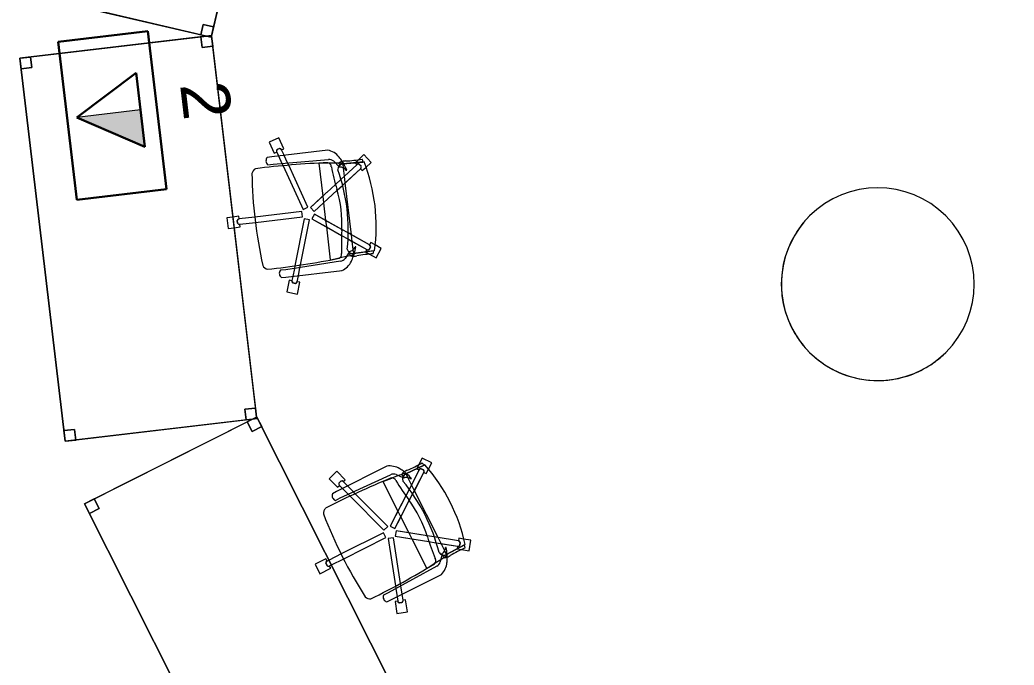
# Model space of a CAD drawing. Header units: inches. Extents: x 385 to 2249, y -1773 to -36.
# Drawn here: x 1218.4 to 1404, y -577.8 to -457.3 of the extents above; entities that cross this region are included whole.
import ezdxf

# ---------------------------------------------------------------- set-up
doc = ezdxf.new("R2010")
doc.units = ezdxf.units.IN
doc.header["$MEASUREMENT"] = 0
doc.layers.add('A-ANNO-NOTE', color=131, linetype='Continuous', lineweight=30)
doc.layers.add('I-FURN', color=30, linetype='Continuous', lineweight=9)
doc.styles.add('Swis721 Lt BT', font='swissl.ttf', dxfattribs={"height": 9})

# ---------------------------------------------------------------- blocks, each defined once
blk = doc.blocks.new('F - CONF TABLE _ROUND-4 CHAIRS_ - Lam 30Dia Single-Column Base-5794929-Level 6 POWER _ SIGNAL')
at = {"layer": 'I-FURN'}
for start, end in [(0, 180), (360, 180), (0, 180), (180, 0), (180, 360), (180, 255.7895), (350.5263, 0), (322.1053, 350.5263), (312.6316, 322.1053), (293.6842, 312.6316), (255.7895, 293.6842)]:
    blk.add_arc((-17.69, -2.75), 18, start, end, dxfattribs=at)
blk = doc.blocks.new('Rectangular Table - Rectangular Table-V156-Level 6 POWER _ SIGNAL')
at = {"layer": 'I-FURN'}
for p, q in [((-34, 18), (-36, 18)), ((-36, 18), (-36, 16)), ((-36, 16), (-36, 18)), ((-36, 18), (-34, 18)), ((36, 18), (-36, 18)), ((-36, 18), (-36, -18)), ((-36, -18), (-36, 18)), ((-36, 18), (35.77, 18)), ((-34, 16), (-34, 18)), ((-34, 18), (-34, 16)), ((34, 18), (34, 16)), ((35.77, 18), (34, 18)), ((34, 18), (35.77, 18)), ((34, 16), (34, 18)), ((36, 18), (35.77, 18)), ((35.77, 18), (36, 18)), ((35.77, 18), (36, 18)), ((36, 17.1), (36, 18)), ((36, 18), (36, 17.1)), ((36, -18), (36, 18)), ((36, 18), (36, 17.1)), ((36, 16), (36, 17.1)), ((36, 17.1), (36, 16)), ((36, 17.1), (36, -18)), ((-36, 16), (-34, 16)), ((-34, 16), (-36, 16)), ((34, 16), (36, 16)), ((36, 16), (34, 16)), ((-34, -16), (-36, -16)), ((-36, -16), (-36, -18)), ((-36, -18), (-36, -16)), ((-36, -16), (-34, -16)), ((-34, -18), (-34, -16)), ((-34, -16), (-34, -18)), ((36, -16), (34, -16)), ((34, -16), (34, -18)), ((34, -18), (34, -16)), ((34, -16), (36, -16)), ((36, -18), (36, -16)), ((36, -16), (36, -18)), ((-36, -18), (-34, -18)), ((-34, -18), (-36, -18)), ((-36, -18), (36, -18)), ((36, -18), (-36, -18)), ((34, -18), (36, -18)), ((36, -18), (34, -18))]:
    blk.add_line(p, q, dxfattribs=at)
blk = doc.blocks.new('Rectangular Table - Rectangular Table-V182-Level 6 POWER _ SIGNAL')
at = {"layer": 'I-FURN'}
for p, q in [((-35.91, 18), (-36, 18)), ((-36, 18), (-36, 17.08)), ((-36, 17.08), (-36, 18)), ((-36, 18), (-35.91, 18)), ((36, 18), (-36, 18)), ((-36, 18), (-36, -18)), ((-36, 17.08), (-36, 18)), ((-36, 18), (-35.91, 18)), ((-36, 17.08), (-36, 16)), ((-36, 16), (-36, 17.08)), ((-36, -18), (-36, 17.08)), ((-34, 18), (-35.91, 18)), ((-35.91, 18), (-34, 18)), ((-35.91, 18), (35.72, 18)), ((-34, 16), (-34, 18)), ((-34, 18), (-34, 16)), ((34, 18), (34, 16)), ((35.72, 18), (34, 18)), ((34, 18), (35.72, 18)), ((34, 16), (34, 18)), ((36, 18), (35.72, 18)), ((35.72, 18), (36, 18)), ((35.72, 18), (36, 18)), ((36, 17.22), (36, 18)), ((36, 18), (36, 17.22)), ((36, -18), (36, 18)), ((36, 18), (36, 17.22)), ((36, 16), (36, 17.22)), ((36, 17.22), (36, 16)), ((36, 17.22), (36, -18)), ((-36, 16), (-34, 16)), ((-34, 16), (-36, 16)), ((34, 16), (36, 16)), ((36, 16), (34, 16)), ((-34, -16), (-36, -16)), ((-36, -16), (-36, -18)), ((-36, -18), (-36, -16)), ((-36, -16), (-34, -16)), ((-34, -18), (-34, -16)), ((-34, -16), (-34, -18)), ((36, -16), (34, -16)), ((34, -16), (34, -18)), ((34, -18), (34, -16)), ((34, -16), (36, -16)), ((36, -18), (36, -16)), ((36, -16), (36, -18)), ((-36, -18), (-34, -18)), ((-34, -18), (-36, -18)), ((-36, -18), (36, -18)), ((36, -18), (-36, -18)), ((34, -18), (36, -18)), ((36, -18), (34, -18))]:
    blk.add_line(p, q, dxfattribs=at)
blk = doc.blocks.new('Rectangular Table - Rectangular Table-V183-Level 6 POWER _ SIGNAL')
at = {"layer": 'I-FURN'}
for p, q in [((-34, 18), (-36, 18)), ((-36, 18), (-36, 16)), ((-36, 16), (-36, 18)), ((-36, 18), (-34, 18)), ((36, 18), (-36, 18)), ((-36, 18), (-36, -18)), ((-36, -17.34), (-36, 18)), ((-36, 18), (36, 18)), ((-34, 16), (-34, 18)), ((-34, 18), (-34, 16)), ((34, 18), (34, 16)), ((36, 18), (34, 18)), ((34, 18), (36, 18)), ((34, 16), (34, 18)), ((36, 16), (36, 18)), ((36, 18), (36, 16)), ((36, -18), (36, 18)), ((36, 18), (36, -17.11)), ((-36, 16), (-34, 16)), ((-34, 16), (-36, 16)), ((34, 16), (36, 16)), ((36, 16), (34, 16)), ((-34, -16), (-36, -16)), ((-36, -16), (-36, -17.34)), ((-36, -17.34), (-36, -16)), ((-36, -16), (-34, -16)), ((-34, -18), (-34, -16)), ((-34, -16), (-34, -18)), ((36, -16), (34, -16)), ((34, -16), (34, -18)), ((34, -18), (34, -16)), ((34, -16), (36, -16)), ((36, -17.11), (36, -16)), ((36, -16), (36, -17.11)), ((-36, -17.34), (-36, -17.45)), ((-36, -17.41), (-36, -17.34)), ((-36, -17.45), (-36, -17.34)), ((-36, -17.45), (-36, -18)), ((-36, -18), (-36, -17.45)), ((-36, -18), (-36, -17.45)), ((-36, -18), (-34, -18)), ((-34, -18), (-36, -18)), ((-36, -18), (36, -18)), ((36, -18), (-36, -18)), ((34, -18), (36, -18)), ((36, -18), (34, -18)), ((36, -17.94), (36, -17.11)), ((36, -17.11), (36, -17.94)), ((36, -17.11), (36, -17.94)), ((36, -18), (36, -17.94)), ((36, -17.94), (36, -18)), ((36, -17.94), (36, -18))]:
    blk.add_line(p, q, dxfattribs=at)
blk = doc.blocks.new('F-Haworth_Chair_X99-Seminar - X99 Advanced Seminar Chair-V184-Level 6 POWER _ SIGNAL')
at = {"layer": 'I-FURN'}
for p, q in [((-8.08, 12.82), (-9.7, 11.65)), ((-8.08, 12.82), (-9.7, 11.65)), ((-9.7, 11.65), (-8.88, 10.52)), ((-9.7, 11.65), (-8.88, 10.52)), ((-8.34, 11.52), (-8.42, 7.57)), ((-8.42, 7.57), (-8.34, 11.37)), ((-7.29, 11.74), (-8.08, 12.82)), ((-7.29, 11.74), (-8.08, 12.82)), ((-6.76, 11), (-7.29, 11.74)), ((-6.76, 11), (-7.29, 11.74)), ((7.29, 11.74), (6.76, 11)), ((7.29, 11.74), (6.76, 11)), ((8.08, 12.82), (7.29, 11.74)), ((8.08, 12.82), (7.29, 11.74)), ((9.7, 11.65), (8.08, 12.82)), ((9.7, 11.65), (8.08, 12.82)), ((8.42, 7.57), (8.34, 11.52)), ((8.34, 11.37), (8.42, 7.57)), ((8.88, 10.52), (9.7, 11.65)), ((8.88, 10.52), (9.7, 11.65)), ((-8.88, 10.52), (-8.38, 9.83)), ((-8.88, 10.52), (-8.38, 9.83)), ((-8.38, 9.83), (-7.99, 10.11)), ((-8.38, 9.83), (-7.99, 10.11)), ((-8, 10.58), (-7.59, 10.88)), ((-8, 10.58), (-7.59, 10.88)), ((-7.59, 10.87), (-7.99, 10.57)), ((-7.59, 10.87), (-7.99, 10.57)), ((-7.97, 10.12), (-6.14, 7.6)), ((-7.97, 10.12), (-5.57, 6.82)), ((-4.9, 7.6), (-7.16, 10.71)), ((-4.47, 7.01), (-7.16, 10.71)), ((-7.15, 10.72), (-6.76, 11)), ((-7.15, 10.72), (-6.76, 11)), ((7.16, 10.71), (4.47, 7.01)), ((7.16, 10.71), (4.9, 7.6)), ((5.57, 6.82), (7.97, 10.12)), ((6.14, 7.6), (7.97, 10.12)), ((6.76, 11), (7.15, 10.72)), ((6.76, 11), (7.15, 10.72)), ((7.59, 10.88), (8, 10.58)), ((7.59, 10.88), (8, 10.58)), ((7.99, 10.57), (7.59, 10.87)), ((7.99, 10.57), (7.59, 10.87)), ((7.99, 10.11), (8.38, 9.83)), ((7.99, 10.11), (8.38, 9.83)), ((8.38, 9.83), (8.88, 10.52)), ((8.38, 9.83), (8.88, 10.52)), ((-8.6, 7.6), (-8.62, 7.43)), ((-8.49, 7.6), (-8.56, 7.6)), ((-7.65, 7.6), (-8.4, 7.6)), ((-6.14, 7.6), (-7.65, 7.6)), ((-7.18, 7.99), (-7.21, 8.13)), ((-4.9, 7.6), (-6.14, 7.6)), ((-6.14, 7.6), (-5.57, 6.82)), ((4.9, 7.6), (-4.9, 7.6)), ((-4.47, 7.01), (-4.9, 7.6)), ((4.9, 7.6), (4.47, 7.01)), ((6.14, 7.6), (4.9, 7.6)), ((5.57, 6.82), (6.14, 7.6)), ((7.65, 7.6), (6.14, 7.6)), ((7.21, 8.13), (7.18, 7.99)), ((8.4, 7.6), (7.65, 7.6)), ((8.56, 7.6), (8.49, 7.6)), ((8.62, 7.43), (8.6, 7.6)), ((-9.13, 5.92), (-8.07, 6.77)), ((-8.75, 6.22), (-8.88, 4.99)), ((-8.68, 6.87), (-8.75, 6.22)), ((-8.62, 7.42), (-8.68, 6.91)), ((-8.61, 6.81), (-8.23, 6.95)), ((-8.07, 6.77), (-7.95, 6.87)), ((-5.57, 6.82), (-4.79, 5.75)), ((-5.57, 6.82), (-4.79, 5.75)), ((-4.79, 5.75), (-2.89, 3.12)), ((-4.79, 5.75), (-1.04, 0.58)), ((-3.68, 5.91), (-4.47, 7.01)), ((-3.68, 5.91), (-4.47, 7.01)), ((-1.65, 3.12), (-3.68, 5.91)), ((-0.23, 1.17), (-3.68, 5.91)), ((3.68, 5.91), (0.23, 1.17)), ((1.04, 0.58), (4.79, 5.75)), ((3.68, 5.91), (1.65, 3.12)), ((2.89, 3.12), (4.79, 5.75)), ((4.47, 7.01), (3.68, 5.91)), ((4.47, 7.01), (3.68, 5.91)), ((4.79, 5.75), (5.57, 6.82)), ((4.79, 5.75), (5.57, 6.82)), ((7.95, 6.87), (8.07, 6.77)), ((8.07, 6.77), (9.13, 5.92)), ((8.23, 6.95), (8.61, 6.81)), ((8.68, 6.91), (8.62, 7.42)), ((8.75, 6.22), (8.68, 6.87)), ((8.88, 4.99), (8.75, 6.22)), ((-11.32, 5.06), (-11.32, -5.48)), ((-9.92, -5.36), (-9.57, 4.97)), ((-8.9, 4.8), (-9.07, 3.2)), ((-8.88, 4.99), (-8.89, 4.91)), ((8.89, 4.91), (8.88, 4.99)), ((9.07, 3.2), (8.9, 4.8)), ((9.57, 4.97), (9.92, -5.36)), ((11.32, -5.48), (11.32, 5.06)), ((-9.07, 3.2), (-9.07, 3.12)), ((-9.07, 3.12), (-2.89, 3.12)), ((-2.89, 3.12), (-1.65, 3.12)), ((-2.89, 3.12), (-1.04, 0.58)), ((-1.65, 3.12), (1.65, 3.12)), ((-0.23, 1.17), (-1.65, 3.12)), ((1.65, 3.12), (0.23, 1.17)), ((1.04, 0.58), (2.89, 3.12)), ((1.65, 3.12), (2.89, 3.12)), ((2.89, 3.12), (9.07, 3.12)), ((9.07, 3.12), (9.07, 3.2)), ((-1.18, 0.14), (-9.37, -2.52)), ((-1.18, 0.14), (-9.37, -2.52)), ((-0.87, -0.81), (-1.18, 0.14)), ((-0.87, -0.81), (-1.18, 0.14)), ((-1.04, 0.58), (-0.23, 1.17)), ((-1.04, 0.58), (-0.23, 1.17)), ((0.23, 1.17), (1.04, 0.58)), ((0.23, 1.17), (1.04, 0.58)), ((1.18, 0.14), (0.87, -0.81)), ((1.18, 0.14), (0.87, -0.81)), ((9.37, -2.52), (1.18, 0.14)), ((9.37, -2.52), (1.18, 0.14)), ((-9.38, -3.57), (-0.87, -0.81)), ((-9.38, -3.57), (-0.87, -0.81)), ((-0.5, -1.08), (-0.5, -9.91)), ((0.5, -1.08), (-0.5, -1.08)), ((-0.5, -1.08), (-0.5, -9.91)), ((0.5, -1.08), (-0.5, -1.08)), ((0.5, -9.91), (0.5, -1.08)), ((0.5, -9.91), (0.5, -1.08)), ((0.87, -0.81), (9.38, -3.57)), ((0.87, -0.81), (9.38, -3.57)), ((-12.55, -3.03), (-14.69, -3.72)), ((-12.55, -3.03), (-14.69, -3.72)), ((-12.4, -3.49), (-12.55, -3.03)), ((-12.4, -3.49), (-12.55, -3.03)), ((-11.32, -3.15), (-12.4, -3.5)), ((-11.32, -3.15), (-12.4, -3.5)), ((-9.83, -2.67), (-11.32, -3.15)), ((-9.83, -2.67), (-11.32, -3.15)), ((-9.86, -3.73), (-9.38, -3.57)), ((-9.86, -3.73), (-9.38, -3.57)), ((-9.37, -2.52), (-9.83, -2.67)), ((-9.37, -2.52), (-9.83, -2.67)), ((9.83, -2.67), (9.37, -2.52)), ((9.83, -2.67), (9.37, -2.52)), ((9.38, -3.57), (9.86, -3.73)), ((9.38, -3.57), (9.86, -3.73)), ((11.32, -3.15), (9.83, -2.67)), ((11.32, -3.15), (9.83, -2.67)), ((12.4, -3.5), (11.32, -3.15)), ((12.4, -3.5), (11.32, -3.15)), ((12.55, -3.03), (12.4, -3.49)), ((12.55, -3.03), (12.4, -3.49)), ((14.69, -3.72), (12.55, -3.03)), ((14.69, -3.72), (12.55, -3.03)), ((-14.69, -3.72), (-14.08, -5.62)), ((-14.69, -3.72), (-14.08, -5.62)), ((-14.08, -5.62), (-11.94, -4.93)), ((-14.08, -5.62), (-11.94, -4.93)), ((-12.53, -4.34), (-12.69, -3.85)), ((-12.53, -4.34), (-12.69, -3.85)), ((-12.68, -3.86), (-12.52, -4.33)), ((-12.68, -3.86), (-12.52, -4.33)), ((-12.09, -4.45), (-11.32, -4.21)), ((-12.09, -4.45), (-11.32, -4.21)), ((-11.94, -4.93), (-12.09, -4.47)), ((-11.94, -4.93), (-12.09, -4.47)), ((-11.32, -4.21), (-9.86, -3.73)), ((-11.32, -4.21), (-9.86, -3.73)), ((-11.32, -5.48), (-11.3, -6.32)), ((-9.92, -6.36), (-9.92, -5.36)), ((9.86, -3.73), (11.32, -4.21)), ((9.86, -3.73), (11.32, -4.21)), ((9.92, -5.36), (9.92, -6.36)), ((11.3, -6.32), (11.32, -5.48)), ((11.32, -4.21), (12.09, -4.45)), ((11.32, -4.21), (12.09, -4.45)), ((12.09, -4.47), (11.94, -4.93)), ((12.09, -4.47), (11.94, -4.93)), ((11.94, -4.93), (14.08, -5.62)), ((11.94, -4.93), (14.08, -5.62)), ((12.52, -4.33), (12.68, -3.86)), ((12.52, -4.33), (12.68, -3.86)), ((12.69, -3.85), (12.53, -4.34)), ((12.69, -3.85), (12.53, -4.34)), ((14.08, -5.62), (14.69, -3.72)), ((14.08, -5.62), (14.69, -3.72)), ((-0.5, -9.91), (-0.5, -12.47)), ((-0.5, -9.91), (-0.5, -12.47)), ((0.5, -12.47), (0.5, -9.91)), ((0.5, -12.47), (0.5, -9.91)), ((-0.52, -12.88), (-1, -12.88)), ((-1, -12.88), (-1, -15.13)), ((-0.52, -12.88), (-1, -12.88)), ((-1, -12.88), (-1, -15.13)), ((-0.5, -12.47), (-0.5, -12.88)), ((-0.5, -12.47), (-0.5, -12.88)), ((0.5, -12.88), (0.5, -12.47)), ((0.5, -12.88), (0.5, -12.47)), ((1, -12.88), (0.52, -12.88)), ((1, -12.88), (0.52, -12.88)), ((1, -15.13), (1, -12.88)), ((1, -15.13), (1, -12.88)), ((0.26, -13.26), (-0.26, -13.26)), ((0.26, -13.26), (-0.26, -13.26)), ((-0.25, -13.25), (0.25, -13.25)), ((-0.25, -13.25), (0.25, -13.25)), ((-1, -15.13), (1, -15.13)), ((-1, -15.13), (1, -15.13))]:
    blk.add_line(p, q, dxfattribs=at)
for centre, radius, start, end in [((-36.06, 10.03), 27.2, 355.9857, 2.5118), ((0, -20.73), 33.17, 104.5766, 105.5522), ((0, -20.29), 32.89, 75.3075, 104.696), ((0, -20.73), 33.17, 74.4478, 75.4234), ((36.06, 10.03), 27.2, 177.4882, 184.0143), ((-7.66, 10.36), 0.407, 147.1651, 216.8349), ((-7.66, 10.36), 0.407, 161.0991, 175.033), ((-7.66, 10.36), 0.407, 175.033, 188.967), ((-7.66, 10.36), 0.407, 188.967, 202.9009), ((-7.66, 10.36), 0.407, 147.1651, 161.0991), ((-7.64, 10.36), 0.406, 148.6199, 216), ((-7.64, 10.36), 0.406, 148.6199, 216), ((-7.66, 10.36), 0.407, 202.9009, 216.8349), ((-7.48, 10.49), 0.407, 90.9009, 104.8349), ((-7.48, 10.49), 0.407, 35.1651, 104.8349), ((-7.49, 10.47), 0.406, 36, 103.3801), ((-7.49, 10.47), 0.406, 36, 103.3801), ((-7.48, 10.49), 0.407, 76.967, 90.9009), ((-7.48, 10.49), 0.407, 63.033, 76.967), ((-7.48, 10.49), 0.407, 49.0991, 63.033), ((-7.48, 10.49), 0.407, 35.1651, 49.0991), ((7.48, 10.49), 0.407, 75.1651, 144.8349), ((7.48, 10.49), 0.407, 130.9009, 144.8349), ((7.49, 10.47), 0.406, 76.6199, 144), ((7.49, 10.47), 0.406, 130.524, 144), ((7.48, 10.49), 0.407, 116.967, 130.9009), ((7.49, 10.47), 0.406, 117.0479, 130.524), ((7.48, 10.49), 0.407, 103.033, 116.967), ((7.49, 10.47), 0.406, 76.6199, 117.0479), ((7.48, 10.49), 0.407, 89.0991, 103.033), ((7.48, 10.49), 0.407, 75.1651, 89.0991), ((7.64, 10.36), 0.406, 324, 31.3801), ((7.64, 10.36), 0.406, 324, 17.9041), ((7.66, 10.36), 0.407, 323.1651, 32.8349), ((7.64, 10.36), 0.406, 17.9041, 31.3801), ((7.66, 10.36), 0.407, 323.1651, 337.0991), ((7.66, 10.36), 0.407, 18.9009, 32.8349), ((7.66, 10.36), 0.407, 337.0991, 351.033), ((7.66, 10.36), 0.407, 4.967, 18.9009), ((7.66, 10.36), 0.407, 351.033, 4.967), ((-4.71, -1.15), 9.61, 116.0036, 121.9522), ((-5.2, 7.86), 3.74, 175.9857, 189.9064), ((-4.71, -1.15), 9.61, 113.5094, 116.0036), ((-4.71, -1.15), 9.61, 112.927, 113.3607), ((-4.71, -1.15), 9.61, 105.0666, 112.7369), ((-7.37, 7.55), 1.05, 178.8214, 214.7998), ((-7.37, 7.55), 1.05, 178.8214, 264.0446), ((-6.55, 6.76), 1.38, 147.5752, 174.9122), ((-6.55, 6.76), 1.38, 117.0503, 145.9813), ((6.55, 6.76), 1.38, 34.0187, 62.9497), ((4.71, -1.15), 9.61, 67.2631, 74.9334), ((7.37, 7.55), 1.05, 275.9554, 1.1786), ((6.55, 6.76), 1.38, 5.0878, 32.4248), ((7.37, 7.55), 1.05, 325.2002, 1.1786), ((4.71, -1.15), 9.61, 66.6393, 67.073), ((4.71, -1.15), 9.61, 63.9964, 66.4906), ((5.2, 7.86), 3.74, 350.0936, 4.0143), ((4.71, -1.15), 9.61, 58.0478, 63.9964), ((-7.87, 3.92), 3.63, 121.9522, 161.8211), ((-8.18, 4.9), 1.39, 132.8922, 177.1987), ((-8.28, 7.33), 0.613, 189.9064, 237.4573), ((-11.32, 48.08), 42.84, 274.2301, 280.0233), ((0, -26.49), 33.83, 77.2285, 102.7715), ((0, -15.97), 22.19, 79.9767, 100.0233), ((11.32, 48.08), 42.84, 259.9767, 265.7699), ((8.28, 7.33), 0.613, 302.5427, 350.0936), ((8.18, 4.9), 1.39, 2.8013, 47.1078), ((7.87, 3.92), 3.63, 18.1789, 58.0478), ((144.06, -7.32), 153.52, 175.4787, 180.5251), ((-8.24, 4.59), 0.763, 84.2338, 165.7662), ((8.24, 4.59), 0.763, 14.2338, 95.7662), ((-144.06, -7.32), 153.52, 359.4749, 4.5213), ((-12.28, -3.88), 0.407, 107.1651, 176.8349), ((-12.28, -3.88), 0.407, 107.1651, 176.8349), ((-12.27, -3.89), 0.406, 108, 175.3801), ((-12.27, -3.89), 0.406, 121.476, 161.9041), ((-12.27, -3.89), 0.406, 108, 121.476), ((12.28, -3.88), 0.407, 3.1651, 72.8349), ((12.28, -3.88), 0.407, 3.1651, 72.8349), ((12.27, -3.89), 0.406, 42.6216, 72), ((12.27, -3.89), 0.406, 4.6199, 72), ((12.27, -3.89), 0.406, 4.6199, 42.6216), ((-12.27, -3.89), 0.406, 161.9041, 175.3801), ((-12.22, -4.09), 0.407, 219.1651, 288.8349), ((-12.22, -4.09), 0.407, 219.1651, 288.8349), ((-12.22, -4.07), 0.406, 220.6199, 274.524), ((-12.22, -4.07), 0.406, 220.6199, 288), ((-12.22, -4.07), 0.406, 274.524, 288), ((12.22, -4.07), 0.406, 252, 319.3801), ((12.22, -4.09), 0.407, 251.1651, 320.8349), ((12.22, -4.09), 0.407, 251.1651, 320.8349), ((12.22, -4.07), 0.406, 252, 265.476), ((12.22, -4.07), 0.406, 265.476, 305.9041), ((12.22, -4.07), 0.406, 305.9041, 319.3801), ((-10.58, -5.68), 0.956, 221.8901, 314.1099), ((10.58, -5.68), 0.956, 225.8901, 318.1099), ((-8.21, -8.28), 1.31, 200.0433, 249.9567), ((8.21, -8.28), 1.31, 290.0433, 339.9567), ((0, 75.01), 84.96, 264.1475, 275.8525), ((-0.11, -12.88), 0.407, 179.1651, 193.0991), ((-0.11, -12.88), 0.407, 179.1651, 248.8349), ((-0.11, -12.88), 0.407, 193.0991, 207.033), ((-0.09, -12.88), 0.406, 180, 193.476), ((-0.09, -12.88), 0.406, 180, 247.3801), ((-0.09, -12.88), 0.406, 193.476, 233.9041), ((0.09, -12.88), 0.406, 292.6199, 360), ((0.11, -12.88), 0.407, 291.1651, 0.8349), ((0.09, -12.88), 0.406, 306.0959, 346.524), ((0.11, -12.88), 0.407, 332.967, 346.9009), ((0.09, -12.88), 0.406, 346.524, 360), ((0.11, -12.88), 0.407, 346.9009, 0.8349), ((-0.11, -12.88), 0.407, 207.033, 220.967), ((-0.11, -12.88), 0.407, 220.967, 234.9009), ((-0.11, -12.88), 0.407, 234.9009, 248.8349), ((-0.09, -12.88), 0.406, 233.9041, 247.3801), ((0.09, -12.88), 0.406, 292.6199, 306.0959), ((0.11, -12.88), 0.407, 291.1651, 319.033), ((0.11, -12.88), 0.407, 319.033, 332.967)]:
    blk.add_arc(centre, radius, start, end, dxfattribs=at)
blk = doc.blocks.new('F-Haworth_Chair_X99-Seminar - X99 Advanced Seminar Chair-V185-Level 6 POWER _ SIGNAL')
at = {"layer": 'I-FURN'}
for p, q in [((-8.08, 12.82), (-9.7, 11.65)), ((-8.08, 12.82), (-9.7, 11.65)), ((-9.7, 11.65), (-8.88, 10.52)), ((-9.7, 11.65), (-8.88, 10.52)), ((-8.34, 11.52), (-8.42, 7.57)), ((-8.42, 7.57), (-8.34, 11.37)), ((-7.29, 11.74), (-8.08, 12.82)), ((-7.29, 11.74), (-8.08, 12.82)), ((-6.76, 11), (-7.29, 11.74)), ((-6.76, 11), (-7.29, 11.74)), ((7.29, 11.74), (6.76, 11)), ((7.29, 11.74), (6.76, 11)), ((8.08, 12.82), (7.29, 11.74)), ((8.08, 12.82), (7.29, 11.74)), ((9.7, 11.65), (8.08, 12.82)), ((9.7, 11.65), (8.08, 12.82)), ((8.42, 7.57), (8.34, 11.52)), ((8.34, 11.37), (8.42, 7.57)), ((8.88, 10.52), (9.7, 11.65)), ((8.88, 10.52), (9.7, 11.65)), ((-8.88, 10.52), (-8.38, 9.83)), ((-8.88, 10.52), (-8.38, 9.83)), ((-8.38, 9.83), (-7.99, 10.11)), ((-8.38, 9.83), (-7.99, 10.11)), ((-8, 10.58), (-7.59, 10.88)), ((-8, 10.58), (-7.59, 10.88)), ((-7.59, 10.87), (-7.99, 10.57)), ((-7.59, 10.87), (-7.99, 10.57)), ((-7.97, 10.12), (-6.14, 7.6)), ((-7.97, 10.12), (-5.57, 6.82)), ((-4.9, 7.6), (-7.16, 10.71)), ((-4.47, 7.01), (-7.16, 10.71)), ((-7.15, 10.72), (-6.76, 11)), ((-7.15, 10.72), (-6.76, 11)), ((7.16, 10.71), (4.47, 7.01)), ((7.16, 10.71), (4.9, 7.6)), ((5.57, 6.82), (7.97, 10.12)), ((6.14, 7.6), (7.97, 10.12)), ((6.76, 11), (7.15, 10.72)), ((6.76, 11), (7.15, 10.72)), ((7.59, 10.88), (8, 10.58)), ((7.59, 10.88), (8, 10.58)), ((7.99, 10.57), (7.59, 10.87)), ((7.99, 10.57), (7.59, 10.87)), ((7.99, 10.11), (8.38, 9.83)), ((7.99, 10.11), (8.38, 9.83)), ((8.38, 9.83), (8.88, 10.52)), ((8.38, 9.83), (8.88, 10.52)), ((-8.6, 7.6), (-8.62, 7.43)), ((-8.49, 7.6), (-8.56, 7.6)), ((-7.65, 7.6), (-8.4, 7.6)), ((-6.14, 7.6), (-7.65, 7.6)), ((-7.18, 7.99), (-7.21, 8.13)), ((-4.9, 7.6), (-6.14, 7.6)), ((-6.14, 7.6), (-5.57, 6.82)), ((4.9, 7.6), (-4.9, 7.6)), ((-4.47, 7.01), (-4.9, 7.6)), ((4.9, 7.6), (4.47, 7.01)), ((6.14, 7.6), (4.9, 7.6)), ((5.57, 6.82), (6.14, 7.6)), ((7.65, 7.6), (6.14, 7.6)), ((7.21, 8.13), (7.18, 7.99)), ((8.4, 7.6), (7.65, 7.6)), ((8.56, 7.6), (8.49, 7.6)), ((8.62, 7.43), (8.6, 7.6)), ((-9.13, 5.92), (-8.07, 6.77)), ((-8.75, 6.22), (-8.88, 4.99)), ((-8.68, 6.87), (-8.75, 6.22)), ((-8.62, 7.42), (-8.68, 6.87)), ((-8.61, 6.81), (-8.23, 6.95)), ((-8.03, 6.81), (-7.95, 6.87)), ((-5.57, 6.82), (-4.79, 5.75)), ((-5.57, 6.82), (-4.79, 5.75)), ((-4.79, 5.75), (-3.5, 3.96)), ((-4.79, 5.75), (-3.5, 3.96)), ((-3.68, 5.91), (-4.47, 7.01)), ((-3.68, 5.91), (-4.47, 7.01)), ((-1.65, 3.12), (-3.68, 5.91)), ((-0.23, 1.17), (-3.68, 5.91)), ((3.68, 5.91), (0.23, 1.17)), ((1.04, 0.58), (4.79, 5.75)), ((3.68, 5.91), (1.65, 3.12)), ((2.89, 3.12), (4.79, 5.75)), ((4.47, 7.01), (3.68, 5.91)), ((4.47, 7.01), (3.68, 5.91)), ((4.79, 5.75), (5.57, 6.82)), ((4.79, 5.75), (5.57, 6.82)), ((7.95, 6.87), (8.07, 6.77)), ((8.07, 6.77), (9.13, 5.92)), ((8.23, 6.95), (8.61, 6.81)), ((8.68, 6.87), (8.62, 7.42)), ((8.75, 6.22), (8.68, 6.87)), ((8.88, 4.99), (8.75, 6.22)), ((-11.32, 5.06), (-11.32, -5.48)), ((-9.92, -5.36), (-9.57, 4.97)), ((-8.9, 4.8), (-9.07, 3.2)), ((-8.88, 4.99), (-8.89, 4.91)), ((-3.47, 3.92), (-2.89, 3.12)), ((-3.47, 3.92), (-1.04, 0.58)), ((8.89, 4.91), (8.88, 4.99)), ((9.07, 3.2), (8.9, 4.8)), ((9.57, 4.97), (9.92, -5.36)), ((11.32, -5.48), (11.32, 5.06)), ((-9.07, 3.2), (-9.07, 3.12)), ((-9.07, 3.12), (-2.89, 3.12)), ((-2.89, 3.12), (-1.65, 3.12)), ((-2.89, 3.12), (-1.04, 0.58)), ((-1.65, 3.12), (1.65, 3.12)), ((-0.23, 1.17), (-1.65, 3.12)), ((1.65, 3.12), (0.23, 1.17)), ((1.04, 0.58), (2.89, 3.12)), ((1.65, 3.12), (2.89, 3.12)), ((2.89, 3.12), (9.07, 3.12)), ((9.07, 3.12), (9.07, 3.2)), ((-1.18, 0.14), (-9.37, -2.52)), ((-1.18, 0.14), (-9.37, -2.52)), ((-0.87, -0.81), (-1.18, 0.14)), ((-0.87, -0.81), (-1.18, 0.14)), ((-1.04, 0.58), (-0.23, 1.17)), ((-1.04, 0.58), (-0.23, 1.17)), ((0.23, 1.17), (1.04, 0.58)), ((0.23, 1.17), (1.04, 0.58)), ((1.18, 0.14), (0.87, -0.81)), ((1.18, 0.14), (0.87, -0.81)), ((9.37, -2.52), (1.18, 0.14)), ((9.37, -2.52), (1.18, 0.14)), ((-9.38, -3.57), (-0.87, -0.81)), ((-9.38, -3.57), (-0.87, -0.81)), ((-0.5, -1.08), (-0.5, -9.91)), ((0.5, -1.08), (-0.5, -1.08)), ((-0.5, -1.08), (-0.5, -9.91)), ((0.5, -1.08), (-0.5, -1.08)), ((0.5, -9.91), (0.5, -1.08)), ((0.5, -9.91), (0.5, -1.08)), ((0.87, -0.81), (9.38, -3.57)), ((0.87, -0.81), (9.38, -3.57)), ((-12.55, -3.03), (-14.69, -3.72)), ((-12.55, -3.03), (-14.69, -3.72)), ((-12.4, -3.49), (-12.55, -3.03)), ((-12.4, -3.49), (-12.55, -3.03)), ((-11.32, -3.15), (-12.4, -3.5)), ((-11.32, -3.15), (-12.4, -3.5)), ((-9.83, -2.67), (-11.29, -3.14)), ((-9.83, -2.67), (-11.29, -3.14)), ((-9.86, -3.73), (-9.38, -3.57)), ((-9.86, -3.73), (-9.38, -3.57)), ((-9.37, -2.52), (-9.83, -2.67)), ((-9.37, -2.52), (-9.83, -2.67)), ((9.83, -2.67), (9.37, -2.52)), ((9.83, -2.67), (9.37, -2.52)), ((9.38, -3.57), (9.86, -3.73)), ((9.38, -3.57), (9.86, -3.73)), ((11.32, -3.15), (9.83, -2.67)), ((11.32, -3.15), (9.83, -2.67)), ((12.4, -3.5), (11.32, -3.15)), ((12.4, -3.5), (11.32, -3.15)), ((12.55, -3.03), (12.4, -3.49)), ((12.55, -3.03), (12.4, -3.49)), ((14.69, -3.72), (12.55, -3.03)), ((14.69, -3.72), (12.55, -3.03)), ((-14.69, -3.72), (-14.08, -5.62)), ((-14.69, -3.72), (-14.08, -5.62)), ((-14.08, -5.62), (-11.94, -4.93)), ((-14.08, -5.62), (-11.94, -4.93)), ((-12.53, -4.34), (-12.69, -3.85)), ((-12.53, -4.34), (-12.69, -3.85)), ((-12.68, -3.86), (-12.52, -4.33)), ((-12.68, -3.86), (-12.52, -4.33)), ((-12.09, -4.45), (-11.32, -4.21)), ((-12.09, -4.45), (-11.32, -4.21)), ((-11.94, -4.93), (-12.09, -4.47)), ((-11.94, -4.93), (-12.09, -4.47)), ((-11.32, -4.21), (-9.86, -3.73)), ((-11.32, -4.21), (-9.86, -3.73)), ((-11.32, -5.48), (-11.3, -6.32)), ((-9.92, -6.36), (-9.92, -5.36)), ((9.86, -3.73), (11.32, -4.21)), ((9.86, -3.73), (11.32, -4.21)), ((9.92, -5.36), (9.92, -6.36)), ((11.3, -6.32), (11.32, -5.48)), ((11.32, -4.21), (12.09, -4.45)), ((11.32, -4.21), (12.09, -4.45)), ((12.09, -4.47), (11.94, -4.93)), ((12.09, -4.47), (11.94, -4.93)), ((11.94, -4.93), (14.08, -5.62)), ((11.94, -4.93), (14.08, -5.62)), ((12.52, -4.33), (12.68, -3.86)), ((12.52, -4.33), (12.68, -3.86)), ((12.69, -3.85), (12.53, -4.34)), ((12.69, -3.85), (12.53, -4.34)), ((14.08, -5.62), (14.69, -3.72)), ((14.08, -5.62), (14.69, -3.72)), ((-0.5, -9.91), (-0.5, -12.88)), ((-0.5, -9.91), (-0.5, -12.88)), ((0.5, -12.88), (0.5, -9.91)), ((0.5, -12.88), (0.5, -9.91)), ((-0.52, -12.88), (-1, -12.88)), ((-1, -12.88), (-1, -14)), ((-0.52, -12.88), (-1, -12.88)), ((-1, -12.88), (-1, -14)), ((1, -12.88), (0.52, -12.88)), ((1, -12.88), (0.52, -12.88)), ((1, -14), (1, -12.88)), ((1, -14), (1, -12.88)), ((-1, -14), (-1, -15.13)), ((-1, -14), (-1, -15.13)), ((0.26, -13.26), (-0.26, -13.26)), ((0.26, -13.26), (-0.26, -13.26)), ((-0.25, -13.25), (0.25, -13.25)), ((-0.25, -13.25), (0.25, -13.25)), ((1, -15.13), (1, -14)), ((1, -15.13), (1, -14)), ((-1, -15.13), (1, -15.13)), ((-1, -15.13), (1, -15.13))]:
    blk.add_line(p, q, dxfattribs=at)
for centre, radius, start, end in [((-36.06, 10.03), 27.2, 355.9857, 2.5118), ((0, -20.73), 33.17, 104.5766, 105.5522), ((0, -20.29), 32.89, 75.3075, 104.696), ((0, -20.73), 33.17, 74.4478, 75.4234), ((36.06, 10.03), 27.2, 177.4882, 184.0143), ((-7.66, 10.36), 0.407, 147.1651, 216.8349), ((-7.66, 10.36), 0.407, 161.0991, 188.967), ((-7.66, 10.36), 0.407, 188.967, 216.8349), ((-7.66, 10.36), 0.407, 147.1651, 161.0991), ((-7.64, 10.36), 0.406, 148.6199, 216), ((-7.64, 10.36), 0.406, 148.6199, 216), ((-7.48, 10.49), 0.407, 90.9009, 104.8349), ((-7.48, 10.49), 0.407, 35.1651, 104.8349), ((-7.49, 10.47), 0.406, 36, 103.3801), ((-7.49, 10.47), 0.406, 36, 103.3801), ((-7.48, 10.49), 0.407, 76.967, 90.9009), ((-7.48, 10.49), 0.407, 63.033, 76.967), ((-7.48, 10.49), 0.407, 49.0991, 63.033), ((-7.48, 10.49), 0.407, 35.1651, 49.0991), ((7.48, 10.49), 0.407, 89.0991, 144.8349), ((7.48, 10.49), 0.407, 75.1651, 144.8349), ((7.49, 10.47), 0.406, 76.6199, 144), ((7.49, 10.47), 0.406, 130.524, 144), ((7.49, 10.47), 0.406, 117.0479, 130.524), ((7.49, 10.47), 0.406, 76.6199, 117.0479), ((7.48, 10.49), 0.407, 75.1651, 89.0991), ((7.64, 10.36), 0.406, 324, 31.3801), ((7.64, 10.36), 0.406, 324, 17.9041), ((7.66, 10.36), 0.407, 323.1651, 32.8349), ((7.64, 10.36), 0.406, 17.9041, 31.3801), ((7.66, 10.36), 0.407, 323.1651, 337.0991), ((7.66, 10.36), 0.407, 4.967, 32.8349), ((7.66, 10.36), 0.407, 337.0991, 351.033), ((7.66, 10.36), 0.407, 351.033, 4.967), ((-4.71, -1.15), 9.61, 116.0036, 121.9522), ((-5.2, 7.86), 3.74, 175.9857, 189.9064), ((-4.71, -1.15), 9.61, 113.5094, 116.0036), ((-4.71, -1.15), 9.61, 112.927, 113.3607), ((-4.71, -1.15), 9.61, 105.0666, 112.7369), ((-7.37, 7.55), 1.05, 178.8214, 214.7998), ((-7.37, 7.55), 1.05, 178.8214, 264.0446), ((-6.55, 6.76), 1.38, 147.5752, 174.9122), ((-6.55, 6.76), 1.38, 117.0503, 145.9813), ((6.55, 6.76), 1.38, 34.0187, 62.9497), ((4.71, -1.15), 9.61, 67.2631, 74.9334), ((7.37, 7.55), 1.05, 275.9554, 1.1786), ((6.55, 6.76), 1.38, 5.0878, 32.4248), ((7.37, 7.55), 1.05, 325.2002, 1.1786), ((4.71, -1.15), 9.61, 66.6393, 67.073), ((4.71, -1.15), 9.61, 63.9964, 66.4906), ((5.2, 7.86), 3.74, 350.0936, 4.0143), ((4.71, -1.15), 9.61, 58.0478, 63.9964), ((-7.87, 3.92), 3.63, 121.9522, 161.8211), ((-8.18, 4.9), 1.39, 132.8922, 177.1987), ((-8.28, 7.33), 0.613, 189.9064, 237.4573), ((-11.32, 48.08), 42.84, 274.2301, 280.0233), ((0, -26.49), 33.83, 77.2285, 102.7715), ((0, -15.97), 22.19, 79.9767, 100.0233), ((11.32, 48.08), 42.84, 259.9767, 265.7699), ((8.28, 7.33), 0.613, 302.5427, 350.0936), ((8.18, 4.9), 1.39, 2.8013, 47.1078), ((7.87, 3.92), 3.63, 18.1789, 58.0478), ((144.06, -7.32), 153.52, 175.4787, 180.5251), ((-8.24, 4.59), 0.763, 84.2338, 165.7662), ((8.24, 4.59), 0.763, 14.2338, 95.7662), ((-144.06, -7.32), 153.52, 359.4749, 4.5213), ((-12.28, -3.88), 0.407, 107.1651, 176.8349), ((-12.28, -3.88), 0.407, 107.1651, 176.8349), ((-12.27, -3.89), 0.406, 108, 175.3801), ((-12.27, -3.89), 0.406, 121.476, 161.9041), ((-12.27, -3.89), 0.406, 108, 121.476), ((12.28, -3.88), 0.407, 3.1651, 72.8349), ((12.28, -3.88), 0.407, 3.1651, 72.8349), ((12.27, -3.89), 0.406, 45.0479, 72), ((12.27, -3.89), 0.406, 4.6199, 72), ((12.27, -3.89), 0.406, 4.6199, 45.0479), ((-12.27, -3.89), 0.406, 161.9041, 175.3801), ((-12.22, -4.09), 0.407, 219.1651, 288.8349), ((-12.22, -4.09), 0.407, 219.1651, 288.8349), ((-12.22, -4.07), 0.406, 220.6199, 274.524), ((-12.22, -4.07), 0.406, 220.6199, 288), ((-12.22, -4.07), 0.406, 274.524, 288), ((12.22, -4.07), 0.406, 252, 319.3801), ((12.22, -4.09), 0.407, 251.1651, 320.8349), ((12.22, -4.09), 0.407, 251.1651, 320.8349), ((12.22, -4.07), 0.406, 252, 265.476), ((12.22, -4.07), 0.406, 265.476, 305.9041), ((12.22, -4.07), 0.406, 305.9041, 319.3801), ((-10.58, -5.68), 0.956, 221.8901, 314.1099), ((10.58, -5.68), 0.956, 225.8901, 318.1099), ((-8.21, -8.28), 1.31, 200.0433, 249.9567), ((8.21, -8.28), 1.31, 290.0433, 339.9567), ((0, 75.01), 84.96, 264.1475, 275.8525), ((-0.11, -12.88), 0.407, 179.1651, 248.8349), ((-0.11, -12.88), 0.407, 179.1651, 248.8349), ((-0.09, -12.88), 0.406, 180, 193.476), ((-0.09, -12.88), 0.406, 180, 247.3801), ((-0.09, -12.88), 0.406, 193.476, 233.9041), ((0.09, -12.88), 0.406, 292.6199, 360), ((0.11, -12.88), 0.407, 291.1651, 0.8349), ((0.11, -12.88), 0.407, 291.1651, 0.8349), ((0.09, -12.88), 0.406, 306.0959, 346.524), ((0.09, -12.88), 0.406, 346.524, 360), ((-0.09, -12.88), 0.406, 233.9041, 247.3801), ((0.09, -12.88), 0.406, 292.6199, 306.0959)]:
    blk.add_arc(centre, radius, start, end, dxfattribs=at)

msp = doc.modelspace()

# ---------------------------------------------------------------- hatches: boundary and pattern name
at = {"layer": 'A-ANNO-NOTE', "lineweight": 9}
msp.add_hatch(color=256, dxfattribs=at).paths.add_polyline_path([(1241.76, -480.99), (1240.94, -474.11), (1229.03, -475.52)], flags=0)

# ---------------------------------------------------------------- linework, layer by layer
at = {"layer": 'A-ANNO-NOTE'}
for p, q in [((1225.59, -461.39), (1242.28, -459.42)), ((1242.28, -459.42), (1245.77, -488.93)), ((1229.08, -490.9), (1225.59, -461.39)), ((1229.03, -475.52), (1240.13, -467.23)), ((1240.13, -467.23), (1241.76, -480.99)), ((1241.76, -480.99), (1229.03, -475.52)), ((1245.77, -488.93), (1229.08, -490.9))]:
    msp.add_line(p, q, dxfattribs=at)
at = {"layer": 'A-ANNO-NOTE', "lineweight": 9}
for p, q in [((1240.94, -474.11), (1229.03, -475.52)), ((1241.76, -480.99), (1240.94, -474.11)), ((1229.03, -475.52), (1241.76, -480.99))]:
    msp.add_line(p, q, dxfattribs=at)

# ---------------------------------------------------------------- block references
at = {"layer": 'I-FURN'}
for name, p, rotation in [('Rectangular Table - Rectangular Table-V156-Level 6 POWER _ SIGNAL', (1244.87, -421.4), 256.7452241512023), ('Rectangular Table - Rectangular Table-V182-Level 6 POWER _ SIGNAL', (1240.53, -498.12), 276.7452241512023), ('F-Haworth_Chair_X99-Seminar - X99 Advanced Seminar Chair-V185-Level 6 POWER _ SIGNAL', (1272.2, -493.47), 276.7452241512024), ('F - CONF TABLE _ROUND-4 CHAIRS_ - Lam 30Dia Single-Column Base-5794929-Level 6 POWER _ SIGNAL', (1393, -517.22), 314.9999999999994), ('Rectangular Table - Rectangular Table-V183-Level 6 POWER _ SIGNAL', (1262.79, -571.7), 116.7452241512021), ('F-Haworth_Chair_X99-Seminar - X99 Advanced Seminar Chair-V184-Level 6 POWER _ SIGNAL', (1287.49, -553.01), 296.7452241512021)]:
    msp.add_blockref(name, p, dxfattribs=dict(at, rotation=rotation))

# ---------------------------------------------------------------- texts
at = {"layer": 'A-ANNO-NOTE', "lineweight": 9, "insert": (1257.25, -468.32), "char_height": 9, "width": 8.181, "attachment_point": 1, "rotation": 276.7452, "style": 'Swis721 Lt BT'}
msp.add_mtext('2', dxfattribs=at)

doc.saveas('drawing.dxf')
